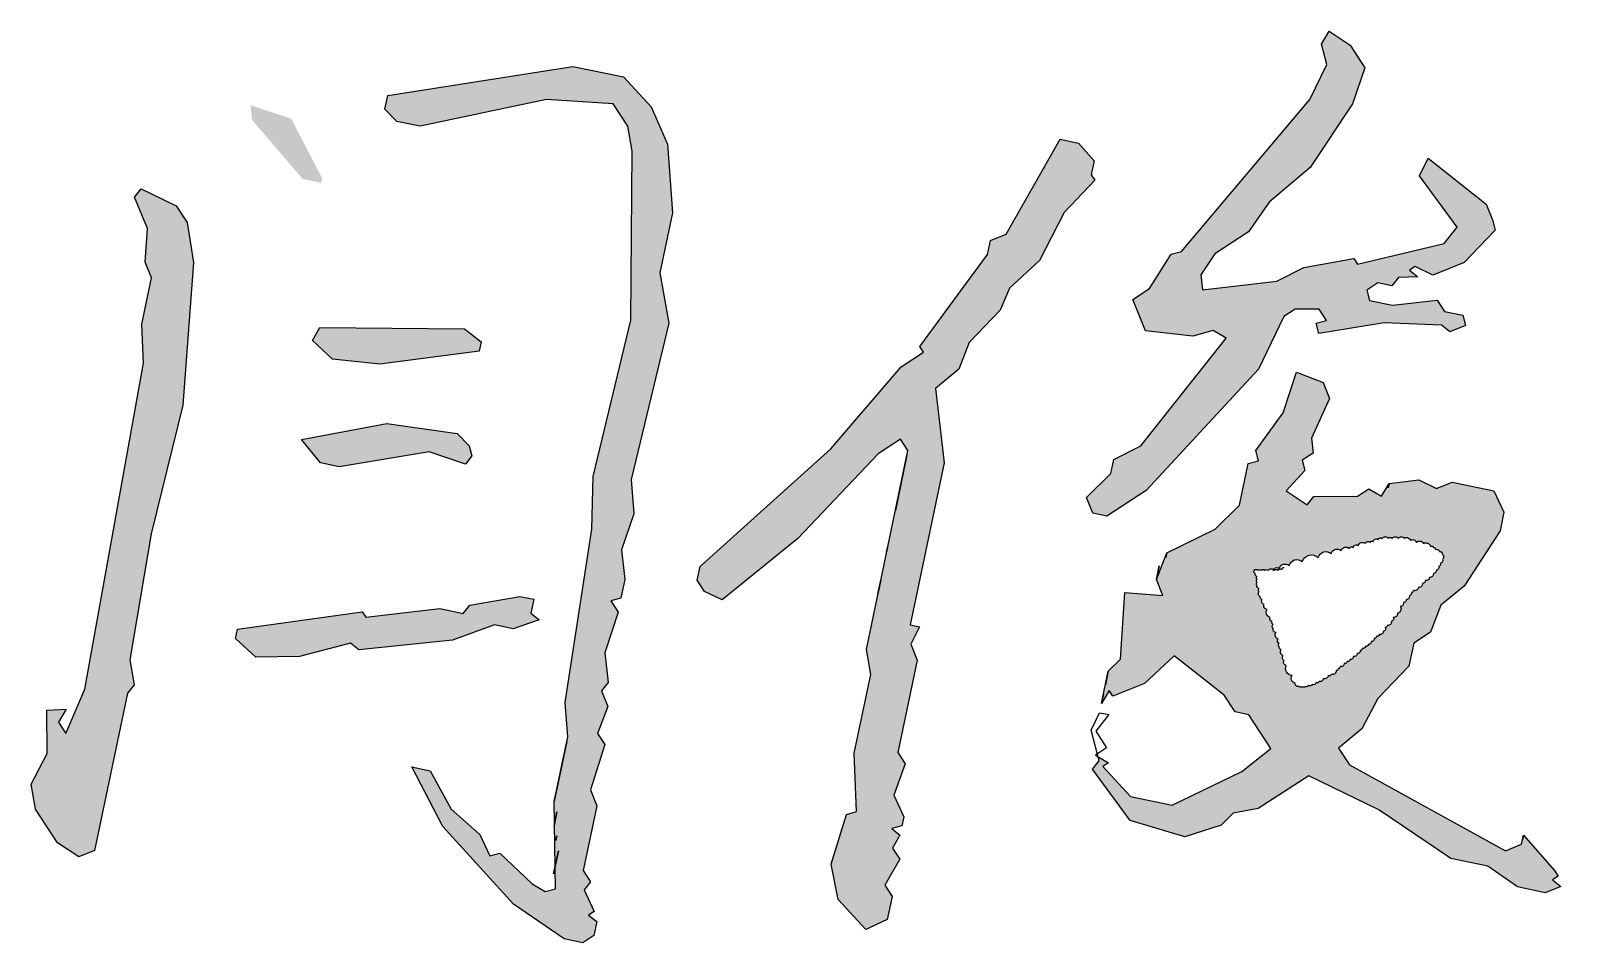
# Model space of a CAD drawing. Extents: x 4689302 to 7068445, y -422737 to 2032183.
# Drawn here: x 4755664 to 4756508, y -418816 to -418322 of the extents above; entities that cross this region are included whole.
import ezdxf

# ---------------------------------------------------------------- set-up
doc = ezdxf.new("R2010")
doc.units = 0
doc.header["$LTSCALE"] = 1000
doc.header["$MEASUREMENT"] = 0
doc.layers.get('0').update_dxf_attribs({"linetype": 'CONTINUOUS'})

msp = doc.modelspace()

# ---------------------------------------------------------------- hatches: boundary and pattern name
at = {"linetype": 'Continuous'}
h = msp.add_hatch(color=256, dxfattribs=at)
h.paths.add_polyline_path([(4755752.11, -418447.4), (4755748.78, -418425.79), (4755742.83, -418416.7), (4755723.83, -418407.49), (4755720.28, -418411.98), (4755727.16, -418429.11), (4755726, -418447.18), (4755729.44, -418455.74), (4755724.2, -418480.8), (4755725.02, -418501.9), (4755693.36, -418678.35), (4755683.11, -418702.36), (4755679.15, -418696.3), (4755683.23, -418689.31), (4755672.68, -418689.72), (4755672.98, -418713.32), (4755664.3, -418729.81), (4755666.69, -418743.39), (4755678.58, -418761.57), (4755690.06, -418769.2), (4755698.63, -418765.76), (4755716.44, -418680.56), (4755719.99, -418676.07), (4755717.6, -418662.5), (4755729.24, -418594.31), (4755746.41, -418524.67)])
h.paths.add_polyline_path([(4755805, -418369.54), (4755782.97, -418362.32), (4755783.9, -418370.36), (4755811.24, -418402.23), (4755821.26, -418404.33), (4755821.79, -418401.82)])
h.paths.add_polyline_path([(4755943.16, -418359.19), (4755979.29, -418361.52), (4755987.22, -418373.64), (4755989.61, -418387.21), (4755988.81, -418478.58), (4755968.5, -418563.26), (4755967.75, -418591.87), (4755953.38, -418685.63), (4755954.72, -418704.22), (4755947.39, -418739.3), (4755947.98, -418786.5), (4755942.44, -418787.96), (4755935.45, -418783.88), (4755918.02, -418767.16), (4755912.49, -418768.62), (4755907.07, -418757.03), (4755891.62, -418743.34), (4755880.25, -418722.65), (4755870.23, -418720.56), (4755887.02, -418752.84), (4755925.31, -418794.84), (4755952.76, -418813.66), (4755962.79, -418815.75), (4755968.85, -418811.79), (4755970.42, -418804.27), (4755965.93, -418800.72), (4755968.96, -418798.74), (4755963.54, -418787.14), (4755967.09, -418782.65), (4755963.13, -418776.59), (4755970.46, -418741.51), (4755967.02, -418732.95), (4755974.77, -418708.41), (4755970.8, -418702.35), (4755976.45, -418687.84), (4755973.01, -418679.28), (4755976.57, -418674.79), (4755974.7, -418658.71), (4755981.92, -418636.68), (4755977.95, -418630.62), (4755983.49, -418629.16), (4755985.58, -418619.14), (4755983.72, -418603.05), (4755990.41, -418583.53), (4755989.07, -418564.94), (4756009.39, -418480.27), (4756004.6, -418453.11), (4756011.41, -418420.54), (4756008.72, -418383.36), (4755999.86, -418363.2), (4755984.94, -418347.01), (4755957.37, -418341.24), (4755857.32, -418356.94), (4755855.75, -418364.46), (4755862.22, -418371.04), (4755874.75, -418373.66)])
h.paths.add_polyline_path([(4755898.9, -418483.32), (4755820.58, -418482.64), (4755816.51, -418489.64), (4755827.46, -418499.77), (4755853.05, -418502.51), (4755906.83, -418495.44), (4755907.88, -418490.43)])
h.paths.add_polyline_path([(4755901.36, -418546.61), (4755894.89, -418540.02), (4755856.78, -418534.67), (4755810.52, -418543.31), (4755820.95, -418555.95), (4755830.97, -418558.05), (4755879.75, -418549.93), (4755899.27, -418556.63), (4755902.82, -418552.14)])
h.paths.add_polyline_path([(4755915.08, -418643.63), (4755925.1, -418645.72), (4755939.2, -418640.82), (4755934.72, -418637.27), (4755936.29, -418629.75), (4755928.77, -418628.18), (4755901.62, -418632.97), (4755898.06, -418637.45), (4755885.53, -418634.83), (4755845.33, -418639.51), (4755843.35, -418636.48), (4755775.99, -418645.93), (4755774.94, -418650.94), (4755785.9, -418661.08), (4755809.5, -418660.78), (4755837.17, -418653.49), (4755841.66, -418657.05), (4755892.41, -418651.97)])
h.paths.add_polyline_path([(4756188.69, -418473.29), (4756193.81, -418461.29), (4756210.01, -418446.36), (4756223.29, -418420.37), (4756240.01, -418402.95), (4756238.03, -418399.92), (4756239.6, -418392.4), (4756231.15, -418382.78), (4756221.12, -418380.69), (4756192.06, -418432.15), (4756183.49, -418435.59), (4756181.92, -418443.11), (4756145.34, -418493), (4756147.32, -418496.03), (4756135.2, -418503.96), (4756097.16, -418548.31), (4756026.31, -418611.96), (4756024.74, -418619.48), (4756028.71, -418625.54), (4756038.21, -418630.14), (4756079.16, -418596.85), (4756122.74, -418551.04), (4756134.86, -418543.11), (4756138.82, -418549.17), (4756116.3, -418656.92), (4756118.69, -418670.5), (4756109.78, -418713.1), (4756111.02, -418744.74), (4756105.48, -418746.2), (4756097.21, -418773.24), (4756101.06, -418792.35), (4756115.98, -418808.55), (4756127.58, -418803.13), (4756130.2, -418790.6), (4756126.23, -418784.54), (4756134.39, -418770.55), (4756130.42, -418764.49), (4756134.5, -418757.5), (4756130.01, -418753.94), (4756135.55, -418752.49), (4756136.6, -418747.47), (4756131.18, -418735.88), (4756137.35, -418718.86), (4756133.38, -418712.8), (4756143.86, -418662.69), (4756140.42, -418654.12), (4756145.02, -418644.62), (4756140.01, -418643.57), (4756158.35, -418555.87), (4756153.68, -418515.66), (4756166.32, -418505.23), (4756171.97, -418490.72)])
h.paths.add_polyline_path([(4756334.3, -418414.81), (4756356.55, -418395.92), (4756379.44, -418361.48), (4756386.14, -418341.96), (4756378.21, -418329.84), (4756366.73, -418322.21), (4756362.65, -418329.2), (4756365.57, -418340.27), (4756356.37, -418359.27), (4756286.87, -418441.51), (4756281.33, -418442.97), (4756269.62, -418461.44), (4756260.54, -418467.39), (4756267.42, -418484.52), (4756293, -418487.25), (4756304.07, -418484.34), (4756311.06, -418488.41), (4756264.87, -418546.75), (4756250.24, -418554.16), (4756248.67, -418561.68), (4756235.5, -418574.62), (4756238.94, -418583.18), (4756246.46, -418584.75), (4756267.67, -418570.88), (4756328.49, -418505.13), (4756342.29, -418476.64), (4756348.35, -418472.67), (4756361.41, -418472.78), (4756365.37, -418478.84), (4756359.83, -418480.3), (4756361.29, -418485.84), (4756396.49, -418480.12), (4756427.6, -418481.39), (4756432.09, -418484.95), (4756440.66, -418481.51), (4756439.2, -418475.97), (4756429.18, -418473.88), (4756425.21, -418467.82), (4756401.09, -418470.62), (4756388.56, -418468), (4756387.1, -418462.46), (4756393.16, -418458.5), (4756400.68, -418460.07), (4756404.23, -418455.58), (4756414.78, -418455.17), (4756410.29, -418451.62), (4756413.32, -418449.64), (4756422.82, -418454.24), (4756439.95, -418447.36), (4756456.67, -418429.93), (4756455.21, -418424.4), (4756451.77, -418415.83), (4756420.36, -418390.96), (4756415.76, -418400.46), (4756436.1, -418428.25), (4756428.99, -418437.22), (4756382.2, -418448.36), (4756380.22, -418445.33), (4756353.07, -418450.12), (4756338.44, -418457.52), (4756298.24, -418462.19), (4756297.3, -418454.15), (4756304.93, -418442.67), (4756323.11, -418430.78)])
h.paths.add_polyline_path([(4756357.28, -418542.54), (4756367.01, -418521.03), (4756363.57, -418512.47), (4756349.06, -418506.82), (4756341.84, -418528.85), (4756327.1, -418549.3), (4756328.56, -418554.84), (4756323.02, -418556.3), (4756318.31, -418578.85), (4756305.14, -418591.79), (4756278.92, -418604.62), (4756273.27, -418619.13), (4756276.71, -418627.69), (4756256.14, -418626.01), (4756253.82, -418662.14), (4756247.24, -418668.61), (4756245.67, -418676.12), (4756243.57, -418686.15), (4756247.65, -418679.15), (4756249.63, -418682.18), (4756266.76, -418675.3), (4756282.96, -418660.38), (4756309.88, -418681.7), (4756315.83, -418690.79), (4756323.35, -418692.36), (4756335.24, -418710.54), (4756319.57, -418722.96), (4756281.75, -418741.21), (4756259.2, -418736.49), (4756244.28, -418720.29), (4756247.31, -418718.31), (4756241.71, -418715.05), (4756242.3, -418717.26), (4756238.74, -418721.75), (4756259.09, -418749.54), (4756288.63, -418758.34), (4756308.27, -418751.98), (4756314.85, -418745.51), (4756328.43, -418743.12), (4756355.7, -418725.28), (4756393.69, -418743.68), (4756432.63, -418770.13), (4756452.67, -418774.32), (4756468.64, -418785.51), (4756483.68, -418788.65), (4756492.24, -418785.21), (4756487.75, -418781.66), (4756490.78, -418779.67), (4756488.8, -418776.64), (4756471.9, -418757.42), (4756471.37, -418759.92), (4756470.85, -418762.43), (4756462.29, -418765.87), (4756377.84, -418719.45), (4756371.89, -418710.36), (4756384.53, -418699.92), (4756393.21, -418683.43), (4756409.93, -418666), (4756412.55, -418653.47), (4756421.64, -418647.53), (4756427.29, -418633.02), (4756439.93, -418622.58), (4756459.27, -418592.63), (4756461.37, -418582.6), (4756455.95, -418571.01), (4756433.39, -418566.29), (4756424.83, -418569.73), (4756415.33, -418565.13), (4756399.25, -418567), (4756395.17, -418574), (4756388.18, -418569.92), (4756382.12, -418573.88), (4756358.52, -418574.18), (4756354.96, -418578.67), (4756343.48, -418571.04), (4756353.62, -418560.08), (4756352.16, -418554.54), (4756358.22, -418550.58)])
h.paths.add_polyline_path([(4756360.87, -418607.09, -0.520567), (4756367.92, -418604.92, -0.520567), (4756373.34, -418603.3, -0.520567), (4756377.67, -418602.21, -0.520567), (4756379.84, -418601.67, -0.520567), (4756382.55, -418600.59, -0.520567), (4756386.34, -418599.51, -0.520567), (4756389.05, -418598.96, -0.520567), (4756390.68, -418598.42, -0.520567), (4756393.39, -418597.34, -0.520567), (4756395.56, -418596.8, -0.520567), (4756398.81, -418596.8, -0.520567), (4756400.98, -418596.8, -0.520567), (4756404.23, -418596.8, -0.520567), (4756407.48, -418596.8, -0.520567), (4756409.65, -418596.8, -0.520567), (4756410.73, -418597.88, -0.520567), (4756413.98, -418598.96, -0.520567), (4756417.78, -418599.51, -0.520567), (4756421.57, -418601.13, -0.520567), (4756423.2, -418601.67, -0.520567), (4756424.28, -418602.76, -0.520567), (4756426.45, -418603.84, -0.520567), (4756428.07, -418605.46, -0.520567), (4756428.07, -418608.17, -0.520567), (4756426.99, -418610.34, -0.520567), (4756425.91, -418611.96, -0.520567), (4756424.82, -418614.13, -0.520567), (4756423.2, -418615.75, -0.520567), (4756421.03, -418617.92, -0.520567), (4756418.86, -418619.54, -0.520567), (4756417.23, -418621.17, -0.520567), (4756415.07, -418623.34, -0.520567), (4756412.36, -418624.96, -0.520567), (4756411.27, -418626.04, -0.520567), (4756410.19, -418627.67, -0.520567), (4756408.56, -418629.83, -0.520567), (4756406.94, -418631.46, -0.520567), (4756405.31, -418633.63, -0.520567), (4756403.68, -418637.42, -0.520567), (4756401.52, -418639.58, -0.520567), (4756400.43, -418641.75, -0.520567), (4756398.27, -418643.92, -0.520567), (4756397.18, -418645, -0.520567), (4756396.1, -418647.16, -0.520567), (4756393.93, -418648.79, -0.520567), (4756392.3, -418649.87, -0.520567), (4756391.22, -418650.96, -0.520567), (4756389.59, -418652.58, -0.520567), (4756387.97, -418654.21, -0.520567), (4756386.34, -418655.29, -0.520567), (4756384.72, -418656.37, -0.520567), (4756383.63, -418657.45, -0.520567), (4756382.01, -418659.08, -0.520567), (4756379.84, -418660.7, -0.520567), (4756378.21, -418662.33, -0.520567), (4756376.59, -418663.41, -0.520567), (4756374.96, -418664.5, -0.520567), (4756372.79, -418666.12, -0.520567), (4756371.71, -418667.2, -0.520567), (4756370.63, -418668.29, -0.520567), (4756367.92, -418670.45, -0.520567), (4756366.29, -418670.99, -0.520567), (4756363.58, -418672.62, -0.520567), (4756361.41, -418674.24, -0.520567), (4756359.79, -418674.79, -0.520567), (4756357.62, -418675.87, -0.520567), (4756355.45, -418676.41, -0.520567), (4756353.82, -418676.95, -0.520567), (4756352.2, -418676.95, -0.520567), (4756350.57, -418676.95, -0.520567), (4756348.41, -418675.33, -0.520567), (4756346.78, -418670.99, -0.520567), (4756343.53, -418665.58, -0.520567), (4756342.44, -418662.87, -0.520567), (4756341.9, -418660.16, -0.520567), (4756340.82, -418656.91, -0.520567), (4756339.73, -418655.29, -0.520567), (4756339.73, -418653.66, -0.520567), (4756339.19, -418651.5, -0.520567), (4756338.11, -418647.71, -0.520567), (4756336.48, -418645.54, -0.520567), (4756336.48, -418643.37, -0.520567), (4756335.94, -418641.75, -0.520567), (4756334.86, -418639.58, -0.520567), (4756333.23, -418635.25, -0.520567), (4756331.6, -418632.54, -0.520567), (4756330.52, -418629.83, -0.520567), (4756329.44, -418628.21, -0.520567), (4756328.89, -418625.5, -0.520567), (4756328.89, -418623.88, -0.520567), (4756327.81, -418622.25, -0.520567), (4756327.81, -418620.63, -0.520567), (4756327.81, -418619, -0.520567), (4756327.81, -418617.38, -0.520567), (4756326.73, -418615.75, -0.520567), (4756326.18, -418614.13, -0.520567), (4756328.35, -418614.13, -0.520567), (4756329.98, -418614.13, -0.520567), (4756332.15, -418614.13, -0.520567), (4756333.77, -418614.13, -0.435193), (4756336.65, -418613.73, -0.455955), (4756339.73, -418613.05, -0.520567), (4756345.15, -418611.42, -0.520567), (4756352.2, -418609.25, -0.520567)], flags=16)
h.paths.add_polyline_path([(4756725.61, -418507.08), (4756687.62, -418488.67), (4756681.15, -418482.09), (4756673.11, -418483.03), (4756666.64, -418476.44), (4756649.1, -418472.78), (4756654.93, -418494.92), (4756683.95, -418506.22), (4756690.42, -418512.8), (4756689.37, -418517.81), (4756711.92, -418522.53), (4756727.07, -418512.62)])
h.paths.add_polyline_path([(4756641.31, -418560.07), (4756624.29, -418553.9), (4756605.7, -418555.24), (4756613.11, -418569.87), (4756645.16, -418579.18), (4756647.03, -418595.26), (4756653.5, -418601.85), (4756662.17, -418585.35)])
h.paths.add_polyline_path([(4756682.59, -418662.85), (4756681.13, -418657.32), (4756690.22, -418651.37), (4756686.26, -418645.31), (4756694.3, -418644.38), (4756692.84, -418638.84), (4756698.37, -418637.38), (4756698.9, -418634.88), (4756689.92, -418627.77), (4756689.4, -418630.28), (4756688.87, -418632.78), (4756680.31, -418636.22), (4756650.42, -418666.59), (4756645.82, -418676.09), (4756630.15, -418688.5), (4756625.55, -418698), (4756590.24, -418716.78), (4756588.67, -418724.29), (4756592.63, -418730.35), (4756607.14, -418736), (4756630.33, -418725.16), (4756661.79, -418687.27), (4756659.81, -418684.24), (4756668.9, -418678.3), (4756667.44, -418672.76)])
h.paths.add_polyline_path([(4756819.83, -418469.24), (4756839.99, -418460.38), (4756893.78, -418453.31), (4756908.81, -418456.46), (4756932.93, -418453.65), (4756936.9, -418459.71), (4756938.99, -418449.69), (4756955.49, -418458.37), (4756964.05, -418454.93), (4756965.1, -418449.92), (4756947.15, -418435.7), (4756949.13, -418438.73), (4756943.07, -418442.7), (4756931.59, -418435.07), (4756900.47, -418433.79), (4756896.92, -418438.28), (4756874.37, -418433.56), (4756860.79, -418435.96), (4756856.83, -418429.9), (4756872.61, -418404.43), (4756877.33, -418381.88), (4756871.9, -418370.28), (4756857.92, -418362.13), (4756854.36, -418366.61), (4756851.63, -418392.2), (4756825.18, -418431.13), (4756819.65, -418432.59), (4756818.08, -418440.1), (4756775.25, -418457.3), (4756774.73, -418459.81), (4756773.16, -418467.33), (4756779.1, -418476.42), (4756746.19, -418508.77), (4756744.09, -418518.79), (4756736.05, -418519.72), (4756731.45, -418529.22), (4756740.95, -418533.82), (4756745.02, -418526.83), (4756750.04, -418527.88), (4756754.11, -418520.88), (4756759.12, -418521.93), (4756757.67, -418516.4), (4756780.86, -418505.55), (4756785.46, -418496.05), (4756803.11, -418486.67)])

# ---------------------------------------------------------------- linework, layer by layer
for points in [[(4756455.21, -418424.4), (4756456.67, -418429.93), (4756439.95, -418447.36), (4756422.82, -418454.24), (4756413.32, -418449.64), (4756410.29, -418451.62), (4756414.78, -418455.17), (4756404.23, -418455.58), (4756400.68, -418460.07), (4756393.16, -418458.5), (4756387.1, -418462.46), (4756388.56, -418468), (4756401.09, -418470.62), (4756425.21, -418467.82), (4756429.18, -418473.88), (4756439.2, -418475.97), (4756440.66, -418481.51), (4756432.09, -418484.95), (4756427.6, -418481.39), (4756396.49, -418480.12), (4756361.29, -418485.84), (4756359.83, -418480.3), (4756365.37, -418478.84), (4756361.41, -418472.78), (4756348.35, -418472.67), (4756342.29, -418476.64), (4756328.49, -418505.13), (4756267.67, -418570.88), (4756246.46, -418584.75), (4756238.94, -418583.18), (4756235.5, -418574.62), (4756248.67, -418561.68), (4756250.24, -418554.16), (4756264.87, -418546.75), (4756311.06, -418488.41), (4756304.07, -418484.34), (4756293, -418487.25), (4756267.42, -418484.52), (4756260.54, -418467.39), (4756269.62, -418461.44), (4756281.33, -418442.97), (4756286.87, -418441.51), (4756356.37, -418359.27), (4756365.57, -418340.27), (4756362.65, -418329.2), (4756366.73, -418322.21), (4756378.21, -418329.84), (4756386.14, -418341.96), (4756379.44, -418361.48), (4756356.55, -418395.92), (4756334.3, -418414.81), (4756323.11, -418430.78), (4756304.93, -418442.67), (4756297.3, -418454.15), (4756298.24, -418462.19), (4756338.44, -418457.52), (4756353.07, -418450.12), (4756380.22, -418445.33), (4756382.2, -418448.36), (4756428.99, -418437.22), (4756436.1, -418428.25), (4756415.76, -418400.46), (4756420.36, -418390.96), (4756451.77, -418415.83), (4756455.21, -418424.4)], [(4755970.42, -418804.27), (4755968.85, -418811.79), (4755962.79, -418815.75), (4755952.76, -418813.66), (4755925.31, -418794.84), (4755887.02, -418752.84), (4755870.23, -418720.56), (4755880.25, -418722.65), (4755891.62, -418743.34), (4755907.07, -418757.03), (4755912.49, -418768.62), (4755918.02, -418767.16), (4755935.45, -418783.88), (4755942.44, -418787.96), (4755947.98, -418786.5), (4755947.39, -418739.3), (4755954.72, -418704.22), (4755953.38, -418685.63), (4755967.75, -418591.87), (4755968.5, -418563.26), (4755988.81, -418478.58), (4755989.61, -418387.21), (4755987.22, -418373.64), (4755979.29, -418361.52), (4755943.16, -418359.19), (4755874.75, -418373.66), (4755862.22, -418371.04), (4755855.75, -418364.46), (4755857.32, -418356.94), (4755957.37, -418341.24), (4755984.94, -418347.01), (4755999.86, -418363.2), (4756008.72, -418383.36), (4756011.41, -418420.54), (4756004.6, -418453.11), (4756009.39, -418480.27), (4755989.07, -418564.94), (4755990.41, -418583.53), (4755983.72, -418603.05), (4755985.58, -418619.14), (4755983.49, -418629.16), (4755977.95, -418630.62), (4755981.92, -418636.68), (4755974.7, -418658.71), (4755976.57, -418674.79), (4755973.01, -418679.28), (4755976.45, -418687.84), (4755970.8, -418702.35), (4755974.77, -418708.41), (4755967.02, -418732.95), (4755970.46, -418741.51), (4755963.13, -418776.59), (4755967.09, -418782.65), (4755963.54, -418787.14), (4755968.96, -418798.74), (4755965.93, -418800.72), (4755970.42, -418804.27)], [(4756239.6, -418392.4), (4756238.03, -418399.92), (4756240.01, -418402.95), (4756223.29, -418420.37), (4756210.01, -418446.36), (4756193.81, -418461.29), (4756188.69, -418473.29), (4756171.97, -418490.72), (4756166.32, -418505.23), (4756153.68, -418515.66), (4756158.35, -418555.87), (4756140.01, -418643.57), (4756145.02, -418644.62), (4756140.42, -418654.12), (4756143.86, -418662.69), (4756133.38, -418712.8), (4756137.35, -418718.86), (4756131.18, -418735.88), (4756136.6, -418747.47), (4756135.55, -418752.49), (4756130.01, -418753.94), (4756134.5, -418757.5), (4756130.42, -418764.49), (4756134.39, -418770.55), (4756126.23, -418784.54), (4756130.2, -418790.6), (4756127.58, -418803.13), (4756115.98, -418808.55), (4756101.06, -418792.35), (4756097.21, -418773.24), (4756105.48, -418746.2), (4756111.02, -418744.74), (4756109.78, -418713.1), (4756118.69, -418670.5), (4756116.3, -418656.92), (4756138.82, -418549.17), (4756134.86, -418543.11), (4756122.74, -418551.04), (4756079.16, -418596.85), (4756038.21, -418630.14), (4756028.71, -418625.54), (4756024.74, -418619.48), (4756026.31, -418611.96), (4756097.16, -418548.31), (4756135.2, -418503.96), (4756147.32, -418496.03), (4756145.34, -418493), (4756181.92, -418443.11), (4756183.49, -418435.59), (4756192.06, -418432.15), (4756221.12, -418380.69), (4756231.15, -418382.78), (4756239.6, -418392.4)], [(4755719.99, -418676.07), (4755716.44, -418680.56), (4755698.63, -418765.76), (4755690.06, -418769.2), (4755678.58, -418761.57), (4755666.69, -418743.39), (4755664.3, -418729.81), (4755672.98, -418713.32), (4755672.68, -418689.72), (4755683.23, -418689.31), (4755679.15, -418696.3), (4755683.11, -418702.36), (4755693.36, -418678.35), (4755725.02, -418501.9), (4755724.2, -418480.8), (4755729.44, -418455.74), (4755726, -418447.18), (4755727.16, -418429.11), (4755720.28, -418411.98), (4755723.83, -418407.49), (4755742.83, -418416.7), (4755748.78, -418425.79), (4755752.11, -418447.4), (4755746.41, -418524.67), (4755729.24, -418594.31), (4755717.6, -418662.5), (4755719.99, -418676.07)], [(4755907.88, -418490.43), (4755906.83, -418495.44), (4755853.05, -418502.51), (4755827.46, -418499.77), (4755816.51, -418489.64), (4755820.58, -418482.64), (4755898.9, -418483.32), (4755907.88, -418490.43)], [(4756488.8, -418776.64), (4756490.78, -418779.67), (4756487.75, -418781.66), (4756492.24, -418785.21), (4756483.68, -418788.65), (4756468.64, -418785.51), (4756452.67, -418774.32), (4756432.63, -418770.13), (4756393.69, -418743.68), (4756355.7, -418725.28), (4756328.43, -418743.12), (4756314.85, -418745.51), (4756308.27, -418751.98), (4756288.63, -418758.34), (4756259.09, -418749.54), (4756238.74, -418721.75), (4756242.3, -418717.26), (4756237.92, -418700.66), (4756242.52, -418691.16), (4756247.53, -418692.21), (4756240.43, -418701.18), (4756246.37, -418710.27), (4756240.31, -418714.23), (4756247.31, -418718.31), (4756244.28, -418720.29), (4756259.2, -418736.49), (4756281.75, -418741.21), (4756319.57, -418722.96), (4756335.24, -418710.54), (4756323.35, -418692.36), (4756315.83, -418690.79), (4756309.88, -418681.7), (4756282.96, -418660.38), (4756266.76, -418675.3), (4756249.63, -418682.18), (4756247.65, -418679.15), (4756243.57, -418686.15), (4756247.24, -418668.61), (4756253.82, -418662.14), (4756256.14, -418626.01), (4756276.71, -418627.69), (4756273.27, -418619.13), (4756278.92, -418604.62), (4756305.14, -418591.79), (4756318.31, -418578.85), (4756323.02, -418556.3), (4756328.56, -418554.84), (4756327.1, -418549.3), (4756341.84, -418528.85), (4756349.06, -418506.82), (4756363.57, -418512.47), (4756367.01, -418521.03), (4756357.28, -418542.54), (4756358.22, -418550.58), (4756352.16, -418554.54), (4756353.62, -418560.08), (4756343.48, -418571.04), (4756354.96, -418578.67), (4756358.52, -418574.18), (4756382.12, -418573.88), (4756388.18, -418569.92), (4756395.17, -418574), (4756399.25, -418567), (4756415.33, -418565.13), (4756424.83, -418569.73), (4756433.39, -418566.29), (4756455.95, -418571.01), (4756461.37, -418582.6), (4756459.27, -418592.63), (4756439.93, -418622.58), (4756427.29, -418633.02), (4756421.64, -418647.53), (4756412.55, -418653.47), (4756409.93, -418666), (4756393.21, -418683.43), (4756384.53, -418699.92), (4756371.89, -418710.36), (4756377.84, -418719.45), (4756462.29, -418765.87), (4756470.85, -418762.43), (4756471.9, -418757.42), (4756488.8, -418776.64)], [(4755901.36, -418546.61), (4755902.82, -418552.14), (4755899.27, -418556.63), (4755879.75, -418549.93), (4755830.97, -418558.05), (4755820.95, -418555.95), (4755810.52, -418543.31), (4755856.78, -418534.67), (4755894.89, -418540.02), (4755901.36, -418546.61)], [(4756138.3, -418551.68), (4756132.01, -418581.75), (4756138.3, -418551.68)], [(4756399.25, -418567), (4756398.72, -418569.51), (4756399.25, -418567)], [(4756127.82, -418601.8), (4756127.3, -418604.3), (4756127.82, -418601.8)], [(4756278.92, -418604.62), (4756278.4, -418607.12), (4756278.92, -418604.62)], [(4756274.85, -418611.61), (4756273.27, -418619.13), (4756274.85, -418611.61)], [(4756124.16, -418619.34), (4756122.58, -418626.85), (4756124.16, -418619.34)], [(4755934.72, -418637.27), (4755939.2, -418640.82), (4755925.1, -418645.72), (4755915.08, -418643.63), (4755892.41, -418651.97), (4755841.66, -418657.05), (4755837.17, -418653.49), (4755809.5, -418660.78), (4755785.9, -418661.08), (4755774.94, -418650.94), (4755775.99, -418645.93), (4755843.35, -418636.48), (4755845.33, -418639.51), (4755885.53, -418634.83), (4755898.06, -418637.45), (4755901.62, -418632.97), (4755928.77, -418628.18), (4755936.29, -418629.75), (4755934.72, -418637.27)], [(4756247.24, -418668.61), (4756245.67, -418676.12), (4756247.24, -418668.61)], [(4756244.62, -418681.14), (4756243.57, -418686.15), (4756244.62, -418681.14)], [(4755954.2, -418706.73), (4755947.39, -418739.3), (4755954.2, -418706.73)], [(4755948.84, -418744.84), (4755947.27, -418752.36), (4755948.84, -418744.84)], [(4755948.73, -418757.89), (4755948.21, -418760.4), (4755948.73, -418757.89)], [(4756471.9, -418757.42), (4756471.37, -418759.92), (4756471.9, -418757.42)], [(4755949.66, -418765.93), (4755947.05, -418778.46), (4755949.66, -418765.93)]]:
    msp.add_lwpolyline(points, dxfattribs=at)
msp.add_lwpolyline([(4756336.48, -418614.13, -0.520567), (4756339.73, -418613.05, -0.520567), (4756339.73, -418613.05, -0.520567), (4756345.15, -418611.42, -0.520567), (4756345.15, -418611.42, -0.520567), (4756352.2, -418609.25, -0.520567), (4756352.2, -418609.25, -0.520567), (4756360.87, -418607.09, -0.520567), (4756360.87, -418607.09, -0.520567), (4756367.92, -418604.92, -0.520567), (4756367.92, -418604.92, -0.520567), (4756373.34, -418603.3, -0.520567), (4756373.34, -418603.3, -0.520567), (4756377.67, -418602.21, -0.520567), (4756377.67, -418602.21, -0.520567), (4756379.84, -418601.67, -0.520567), (4756379.84, -418601.67, -0.520567), (4756382.55, -418600.59, -0.520567), (4756382.55, -418600.59, -0.520567), (4756386.34, -418599.51, -0.520567), (4756386.34, -418599.51, -0.520567), (4756389.05, -418598.96, -0.520567), (4756389.05, -418598.96, -0.520567), (4756390.68, -418598.42, -0.520567), (4756390.68, -418598.42, -0.520567), (4756393.39, -418597.34, -0.520567), (4756393.39, -418597.34, -0.520567), (4756395.56, -418596.8, -0.520567), (4756395.56, -418596.8, -0.520567), (4756398.81, -418596.8, -0.520567), (4756398.81, -418596.8, -0.520567), (4756400.98, -418596.8, -0.520567), (4756400.98, -418596.8, -0.520567), (4756404.23, -418596.8, -0.520567), (4756404.23, -418596.8, -0.520567), (4756407.48, -418596.8, -0.520567), (4756407.48, -418596.8, -0.520567), (4756409.65, -418596.8, -0.520567), (4756409.65, -418596.8, -0.520567), (4756410.73, -418597.88, -0.520567), (4756410.73, -418597.88, -0.520567), (4756413.98, -418598.96, -0.520567), (4756413.98, -418598.96, -0.520567), (4756417.78, -418599.51, -0.520567), (4756417.78, -418599.51, -0.520567), (4756421.57, -418601.13, -0.520567), (4756421.57, -418601.13, -0.520567), (4756423.2, -418601.67, -0.520567), (4756423.2, -418601.67, -0.520567), (4756424.28, -418602.76, -0.520567), (4756424.28, -418602.76, -0.520567), (4756426.45, -418603.84, -0.520567), (4756426.45, -418603.84, -0.520567), (4756428.07, -418605.46, -0.520567), (4756428.07, -418605.46, -0.520567), (4756428.07, -418608.17, -0.520567), (4756428.07, -418608.17, -0.520567), (4756426.99, -418610.34, -0.520567), (4756426.99, -418610.34, -0.520567), (4756425.91, -418611.96, -0.520567), (4756425.91, -418611.96, -0.520567), (4756424.82, -418614.13, -0.520567), (4756424.82, -418614.13, -0.520567), (4756423.2, -418615.75, -0.520567), (4756423.2, -418615.75, -0.520567), (4756421.03, -418617.92, -0.520567), (4756421.03, -418617.92, -0.520567), (4756418.86, -418619.54, -0.520567), (4756418.86, -418619.54, -0.520567), (4756417.23, -418621.17, -0.520567), (4756417.23, -418621.17, -0.520567), (4756415.07, -418623.34, -0.520567), (4756415.07, -418623.34, -0.520567), (4756412.36, -418624.96, -0.520567), (4756412.36, -418624.96, -0.520567), (4756411.27, -418626.04, -0.520567), (4756411.27, -418626.04, -0.520567), (4756410.19, -418627.67, -0.520567), (4756410.19, -418627.67, -0.520567), (4756408.56, -418629.83, -0.520567), (4756408.56, -418629.83, -0.520567), (4756406.94, -418631.46, -0.520567), (4756406.94, -418631.46, -0.520567), (4756405.31, -418633.63, -0.520567), (4756405.31, -418633.63, -0.520567), (4756403.68, -418637.42, -0.520567), (4756403.68, -418637.42, -0.520567), (4756401.52, -418639.58, -0.520567), (4756401.52, -418639.58, -0.520567), (4756400.43, -418641.75, -0.520567), (4756400.43, -418641.75, -0.520567), (4756398.27, -418643.92, -0.520567), (4756398.27, -418643.92, -0.520567), (4756397.18, -418645, -0.520567), (4756397.18, -418645, -0.520567), (4756396.1, -418647.16, -0.520567), (4756396.1, -418647.16, -0.520567), (4756393.93, -418648.79, -0.520567), (4756393.93, -418648.79, -0.520567), (4756392.3, -418649.87, -0.520567), (4756392.3, -418649.87, -0.520567), (4756391.22, -418650.96, -0.520567), (4756391.22, -418650.96, -0.520567), (4756389.59, -418652.58, -0.520567), (4756389.59, -418652.58, -0.520567), (4756387.97, -418654.21, -0.520567), (4756387.97, -418654.21, -0.520567), (4756386.34, -418655.29, -0.520567), (4756386.34, -418655.29, -0.520567), (4756384.72, -418656.37, -0.520567), (4756384.72, -418656.37, -0.520567), (4756383.63, -418657.45, -0.520567), (4756383.63, -418657.45, -0.520567), (4756382.01, -418659.08, -0.520567), (4756382.01, -418659.08, -0.520567), (4756379.84, -418660.7, -0.520567), (4756379.84, -418660.7, -0.520567), (4756378.21, -418662.33, -0.520567), (4756378.21, -418662.33, -0.520567), (4756376.59, -418663.41, -0.520567), (4756376.59, -418663.41, -0.520567), (4756374.96, -418664.5, -0.520567), (4756374.96, -418664.5, -0.520567), (4756372.79, -418666.12, -0.520567), (4756372.79, -418666.12, -0.520567), (4756371.71, -418667.2, -0.520567), (4756371.71, -418667.2, -0.520567), (4756370.63, -418668.29, -0.520567), (4756370.63, -418668.29, -0.520567), (4756367.92, -418670.45, -0.520567), (4756367.92, -418670.45, -0.520567), (4756366.29, -418670.99, -0.520567), (4756366.29, -418670.99, -0.520567), (4756363.58, -418672.62, -0.520567), (4756363.58, -418672.62, -0.520567), (4756361.41, -418674.24, -0.520567), (4756361.41, -418674.24, -0.520567), (4756359.79, -418674.79, -0.520567), (4756359.79, -418674.79, -0.520567), (4756357.62, -418675.87, -0.520567), (4756357.62, -418675.87, -0.520567), (4756355.45, -418676.41, -0.520567), (4756355.45, -418676.41, -0.520567), (4756353.82, -418676.95, -0.520567), (4756353.82, -418676.95, -0.520567), (4756352.2, -418676.95, -0.520567), (4756352.2, -418676.95, -0.520567), (4756350.57, -418676.95, -0.520567), (4756350.57, -418676.95, -0.520567), (4756348.41, -418675.33, -0.520567), (4756348.41, -418675.33, -0.520567), (4756346.78, -418670.99, -0.520567), (4756346.78, -418670.99, -0.520567), (4756343.53, -418665.58, -0.520567), (4756343.53, -418665.58, -0.520567), (4756342.44, -418662.87, -0.520567), (4756342.44, -418662.87, -0.520567), (4756341.9, -418660.16, -0.520567), (4756341.9, -418660.16, -0.520567), (4756340.82, -418656.91, -0.520567), (4756340.82, -418656.91, -0.520567), (4756339.73, -418655.29, -0.520567), (4756339.73, -418655.29, -0.520567), (4756339.73, -418653.66, -0.520567), (4756339.73, -418653.66, -0.520567), (4756339.19, -418651.5, -0.520567), (4756339.19, -418651.5, -0.520567), (4756338.11, -418647.71, -0.520567), (4756338.11, -418647.71, -0.520567), (4756336.48, -418645.54, -0.520567), (4756336.48, -418645.54, -0.520567), (4756336.48, -418643.37, -0.520567), (4756336.48, -418643.37, -0.520567), (4756335.94, -418641.75, -0.520567), (4756335.94, -418641.75, -0.520567), (4756334.86, -418639.58, -0.520567), (4756334.86, -418639.58, -0.520567), (4756333.23, -418635.25, -0.520567), (4756333.23, -418635.25, -0.520567), (4756331.6, -418632.54, -0.520567), (4756331.6, -418632.54, -0.520567), (4756330.52, -418629.83, -0.520567), (4756330.52, -418629.83, -0.520567), (4756329.44, -418628.21, -0.520567), (4756329.44, -418628.21, -0.520567), (4756328.89, -418625.5, -0.520567), (4756328.89, -418625.5, -0.520567), (4756328.89, -418623.88, -0.520567), (4756328.89, -418623.88, -0.520567), (4756327.81, -418622.25, -0.520567), (4756327.81, -418622.25, -0.520567), (4756327.81, -418620.63, -0.520567), (4756327.81, -418620.63, -0.520567), (4756327.81, -418619, -0.520567), (4756327.81, -418619, -0.520567), (4756327.81, -418617.38, -0.520567), (4756327.81, -418617.38, -0.520567), (4756326.73, -418615.75, -0.520567), (4756326.73, -418615.75, -0.520567), (4756326.18, -418614.13, -0.520567), (4756326.18, -418614.13, -0.520567), (4756328.35, -418614.13, -0.520567), (4756328.35, -418614.13, -0.520567), (4756329.98, -418614.13, -0.520567), (4756329.98, -418614.13, -0.520567), (4756332.15, -418614.13, -0.520567), (4756332.15, -418614.13, -0.520567), (4756333.77, -418614.13, -0.520567), (4756333.77, -418614.13, -0.520567), (4756337.02, -418614.13, -0.520567), (4756337.02, -418614.13, -0.520567), (4756339.19, -418614.13, -0.520567), (4756339.19, -418614.13, -0.520567), (4756341.36, -418613.59, -0.520567), (4756341.36, -418613.59, -0.520567), (4756342.44, -418612.5, -0.520567), (4756342.44, -418612.5, -0.520567), (4756342.44, -418612.5)], format="xyb", dxfattribs=at)

doc.saveas('drawing.dxf')
